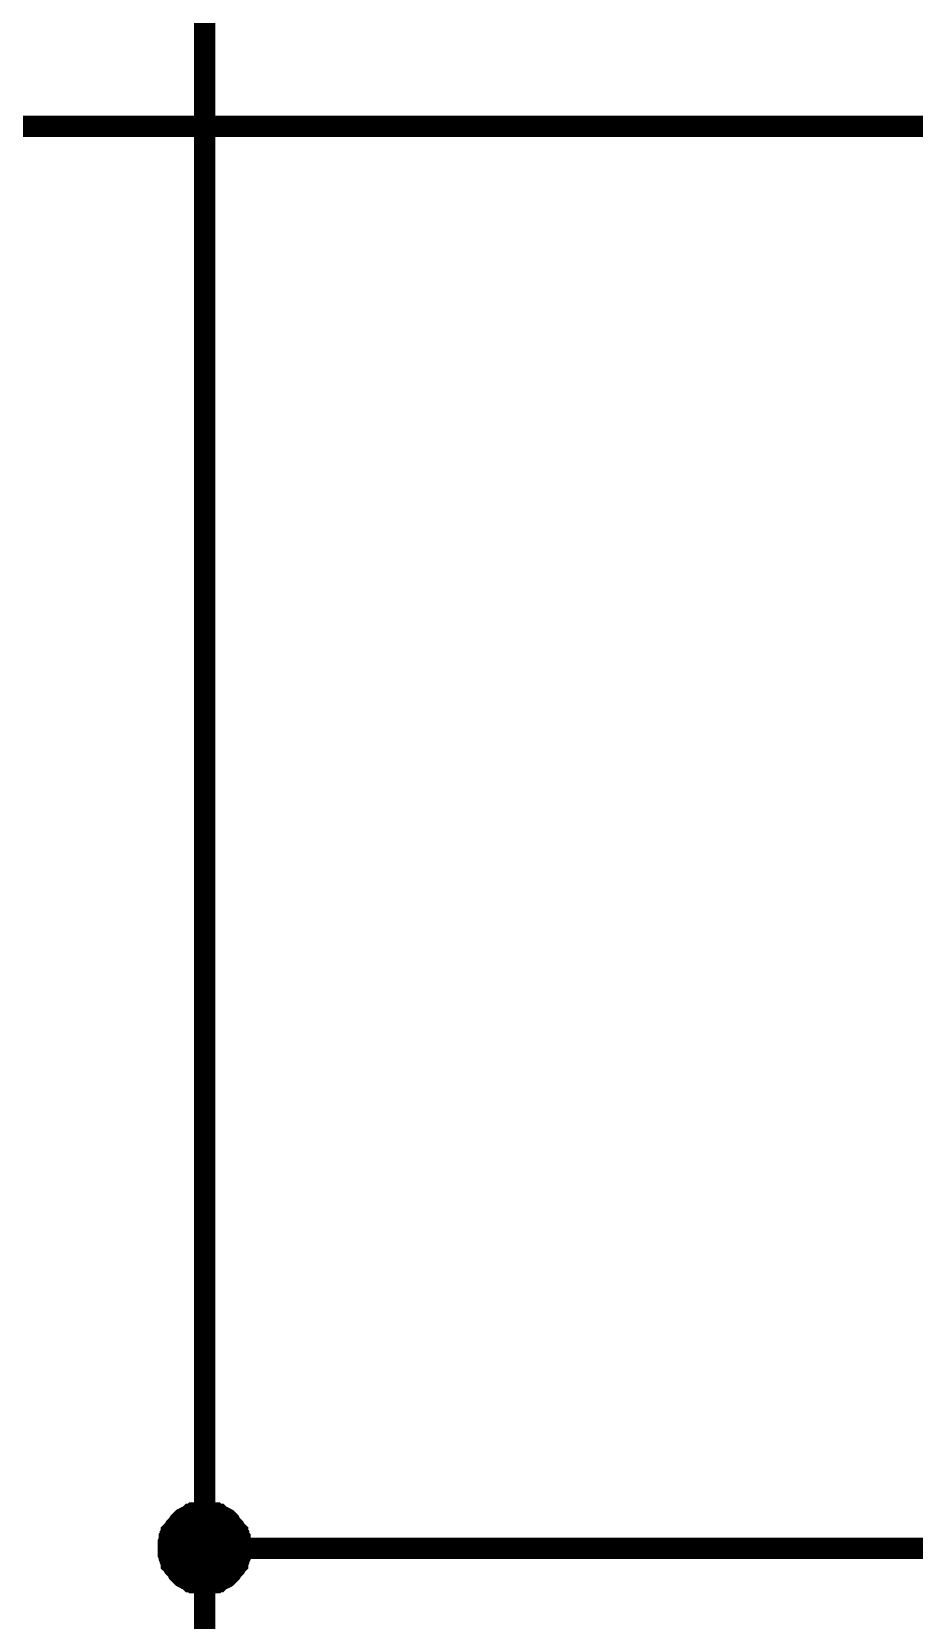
# Paper-space layout 'Layout1' of a CAD drawing. Extents: x -1 to 840, y -1 to 593.
# Drawn here: x 170.93 to 183.35, y 107.48 to 129.83 of the extents above; entities that cross this region are included whole.
import ezdxf

# ---------------------------------------------------------------- set-up
doc = ezdxf.new("R2010")
doc.units = 0
doc.header["$MEASUREMENT"] = 0
doc.layers.add('Sheet', color=255, linetype='CONTINUOUS')

psp = doc.layouts.get("Layout1")

# ---------------------------------------------------------------- linework, layer by layer
at = {"layer": 'Sheet', "color": 7}
for points, const_width in [([(178.365, 146.002), (173.365, 146.002), (173.365, 135.999), (173.365, 108.489), (173.365, 106.004)], 0.3), ([(153.365, 141), (160.865, 141), (160.865, 128.496), (190.85, 128.496), (190.85, 125.995)], 0.3), ([(173.365, 108.489), (190.85, 108.489), (190.85, 110.99)], 0.3), ([(172.853, 108.489), (172.853, 108.52), (172.853, 108.551), (172.853, 108.567), (172.868, 108.598), (172.868, 108.629), (172.884, 108.644), (172.884, 108.675), (172.899, 108.691), (172.899, 108.722), (172.915, 108.737), (172.93, 108.753), (172.946, 108.784), (172.961, 108.8), (172.977, 108.815), (172.992, 108.831), (173.008, 108.862), (173.023, 108.877), (173.039, 108.893), (173.054, 108.908), (173.086, 108.924), (173.101, 108.924), (173.117, 108.939), (173.148, 108.955), (173.163, 108.97), (173.194, 108.97), (173.21, 108.986), (173.241, 108.986), (173.256, 108.986), (173.287, 109.001), (173.318, 109.001), (173.334, 109.001), (173.365, 109.001)], 0.3), ([(172.853, 108.489), (172.853, 108.52), (172.853, 108.551), (172.853, 108.567), (172.868, 108.598), (172.868, 108.629), (172.884, 108.644), (172.884, 108.675), (172.899, 108.691), (172.899, 108.722), (172.915, 108.737), (172.93, 108.753), (172.946, 108.784), (172.961, 108.8), (172.977, 108.815), (172.992, 108.831), (173.008, 108.862), (173.023, 108.877), (173.039, 108.893), (173.054, 108.908), (173.086, 108.924), (173.101, 108.924), (173.117, 108.939), (173.148, 108.955), (173.163, 108.97), (173.194, 108.97), (173.21, 108.986), (173.241, 108.986), (173.256, 108.986), (173.287, 109.001), (173.318, 109.001), (173.334, 109.001), (173.365, 109.001)], 0.3), ([(172.853, 108.489), (172.853, 108.52), (172.853, 108.551), (172.853, 108.567), (172.868, 108.598), (172.868, 108.629), (172.884, 108.644), (172.884, 108.675), (172.899, 108.691), (172.899, 108.722), (172.915, 108.737), (172.93, 108.753), (172.946, 108.784), (172.961, 108.8), (172.977, 108.815), (172.992, 108.831), (173.008, 108.862), (173.023, 108.877), (173.039, 108.893), (173.054, 108.908), (173.086, 108.924), (173.101, 108.924), (173.117, 108.939), (173.148, 108.955), (173.163, 108.97), (173.194, 108.97), (173.21, 108.986), (173.241, 108.986), (173.256, 108.986), (173.287, 109.001), (173.318, 109.001), (173.334, 109.001), (173.365, 109.001)], 0.3), ([(172.853, 108.489), (172.853, 108.52), (172.853, 108.551), (172.853, 108.567), (172.868, 108.598), (172.868, 108.629), (172.884, 108.644), (172.884, 108.675), (172.899, 108.691), (172.899, 108.722), (172.915, 108.737), (172.93, 108.753), (172.946, 108.784), (172.961, 108.8), (172.977, 108.815), (172.992, 108.831), (173.008, 108.862), (173.023, 108.877), (173.039, 108.893), (173.054, 108.908), (173.086, 108.924), (173.101, 108.924), (173.117, 108.939), (173.148, 108.955), (173.163, 108.97), (173.194, 108.97), (173.21, 108.986), (173.241, 108.986), (173.256, 108.986), (173.287, 109.001), (173.318, 109.001), (173.334, 109.001), (173.365, 109.001)], 0.3), ([(173.365, 109.001), (173.365, 109.001)], 0.3), ([(173.365, 109.001), (173.396, 109.001), (173.412, 109.001), (173.443, 109.001), (173.474, 108.986), (173.489, 108.986), (173.52, 108.986), (173.536, 108.97), (173.567, 108.97), (173.582, 108.955), (173.613, 108.939), (173.629, 108.924), (173.645, 108.924), (173.676, 108.908), (173.691, 108.893), (173.707, 108.877), (173.722, 108.862), (173.738, 108.831), (173.753, 108.815), (173.769, 108.8), (173.784, 108.784), (173.8, 108.753), (173.815, 108.737), (173.831, 108.722), (173.831, 108.691), (173.846, 108.675), (173.846, 108.644), (173.862, 108.629), (173.862, 108.598), (173.877, 108.567), (173.877, 108.551), (173.877, 108.52), (173.877, 108.489)], 0.3), ([(173.365, 109.001), (173.365, 109.001)], 0.3), ([(173.365, 109.001), (173.396, 109.001), (173.412, 109.001), (173.443, 109.001), (173.474, 108.986), (173.489, 108.986), (173.52, 108.986), (173.536, 108.97), (173.567, 108.97), (173.582, 108.955), (173.613, 108.939), (173.629, 108.924), (173.645, 108.924), (173.676, 108.908), (173.691, 108.893), (173.707, 108.877), (173.722, 108.862), (173.738, 108.831), (173.753, 108.815), (173.769, 108.8), (173.784, 108.784), (173.8, 108.753), (173.815, 108.737), (173.831, 108.722), (173.831, 108.691), (173.846, 108.675), (173.846, 108.644), (173.862, 108.629), (173.862, 108.598), (173.877, 108.567), (173.877, 108.551), (173.877, 108.52), (173.877, 108.489)], 0.3), ([(173.365, 109.001), (173.365, 109.001)], 0.3), ([(173.365, 109.001), (173.396, 109.001), (173.412, 109.001), (173.443, 109.001), (173.474, 108.986), (173.489, 108.986), (173.52, 108.986), (173.536, 108.97), (173.567, 108.97), (173.582, 108.955), (173.613, 108.939), (173.629, 108.924), (173.645, 108.924), (173.676, 108.908), (173.691, 108.893), (173.707, 108.877), (173.722, 108.862), (173.738, 108.831), (173.753, 108.815), (173.769, 108.8), (173.784, 108.784), (173.8, 108.753), (173.815, 108.737), (173.831, 108.722), (173.831, 108.691), (173.846, 108.675), (173.846, 108.644), (173.862, 108.629), (173.862, 108.598), (173.877, 108.567), (173.877, 108.551), (173.877, 108.52), (173.877, 108.489)], 0.3), ([(173.365, 109.001), (173.365, 109.001)], 0.3), ([(173.365, 109.001), (173.396, 109.001), (173.412, 109.001), (173.443, 109.001), (173.474, 108.986), (173.489, 108.986), (173.52, 108.986), (173.536, 108.97), (173.567, 108.97), (173.582, 108.955), (173.613, 108.939), (173.629, 108.924), (173.645, 108.924), (173.676, 108.908), (173.691, 108.893), (173.707, 108.877), (173.722, 108.862), (173.738, 108.831), (173.753, 108.815), (173.769, 108.8), (173.784, 108.784), (173.8, 108.753), (173.815, 108.737), (173.831, 108.722), (173.831, 108.691), (173.846, 108.675), (173.846, 108.644), (173.862, 108.629), (173.862, 108.598), (173.877, 108.567), (173.877, 108.551), (173.877, 108.52), (173.877, 108.489)], 0.3), ([(172.853, 108.489), (172.853, 108.52), (172.853, 108.551), (172.853, 108.567), (172.868, 108.598), (172.868, 108.629), (172.884, 108.644), (172.884, 108.675), (172.899, 108.691), (172.899, 108.722), (172.915, 108.737), (172.93, 108.753), (172.946, 108.784), (172.961, 108.8), (172.977, 108.815), (172.992, 108.831), (173.008, 108.862), (173.023, 108.877), (173.039, 108.893), (173.054, 108.908), (173.086, 108.924), (173.101, 108.924), (173.117, 108.939), (173.148, 108.955), (173.163, 108.97), (173.194, 108.97), (173.21, 108.986), (173.241, 108.986), (173.256, 108.986), (173.287, 109.001), (173.318, 109.001), (173.334, 109.001), (173.365, 109.001)], 0.0991), ([(172.853, 108.489), (172.853, 108.52), (172.853, 108.551), (172.853, 108.567), (172.868, 108.598), (172.868, 108.629), (172.884, 108.644), (172.884, 108.675), (172.899, 108.691), (172.899, 108.722), (172.915, 108.737), (172.93, 108.753), (172.946, 108.784), (172.961, 108.8), (172.977, 108.815), (172.992, 108.831), (173.008, 108.862), (173.023, 108.877), (173.039, 108.893), (173.054, 108.908), (173.086, 108.924), (173.101, 108.924), (173.117, 108.939), (173.148, 108.955), (173.163, 108.97), (173.194, 108.97), (173.21, 108.986), (173.241, 108.986), (173.256, 108.986), (173.287, 109.001), (173.318, 109.001), (173.334, 109.001), (173.365, 109.001)], 0.0991), ([(172.853, 108.489), (172.853, 108.52), (172.853, 108.551), (172.853, 108.567), (172.868, 108.598), (172.868, 108.629), (172.884, 108.644), (172.884, 108.675), (172.899, 108.691), (172.899, 108.722), (172.915, 108.737), (172.93, 108.753), (172.946, 108.784), (172.961, 108.8), (172.977, 108.815), (172.992, 108.831), (173.008, 108.862), (173.023, 108.877), (173.039, 108.893), (173.054, 108.908), (173.086, 108.924), (173.101, 108.924), (173.117, 108.939), (173.148, 108.955), (173.163, 108.97), (173.194, 108.97), (173.21, 108.986), (173.241, 108.986), (173.256, 108.986), (173.287, 109.001), (173.318, 109.001), (173.334, 109.001), (173.365, 109.001)], 0.0991), ([(172.853, 108.489), (172.853, 108.52), (172.853, 108.551), (172.853, 108.567), (172.868, 108.598), (172.868, 108.629), (172.884, 108.644), (172.884, 108.675), (172.899, 108.691), (172.899, 108.722), (172.915, 108.737), (172.93, 108.753), (172.946, 108.784), (172.961, 108.8), (172.977, 108.815), (172.992, 108.831), (173.008, 108.862), (173.023, 108.877), (173.039, 108.893), (173.054, 108.908), (173.086, 108.924), (173.101, 108.924), (173.117, 108.939), (173.148, 108.955), (173.163, 108.97), (173.194, 108.97), (173.21, 108.986), (173.241, 108.986), (173.256, 108.986), (173.287, 109.001), (173.318, 109.001), (173.334, 109.001), (173.365, 109.001)], 0.0991), ([(173.365, 109.001), (173.365, 109.001)], 0.0991), ([(173.365, 109.001), (173.396, 109.001), (173.412, 109.001), (173.443, 109.001), (173.474, 108.986), (173.489, 108.986), (173.52, 108.986), (173.536, 108.97), (173.567, 108.97), (173.582, 108.955), (173.613, 108.939), (173.629, 108.924), (173.645, 108.924), (173.676, 108.908), (173.691, 108.893), (173.707, 108.877), (173.722, 108.862), (173.738, 108.831), (173.753, 108.815), (173.769, 108.8), (173.784, 108.784), (173.8, 108.753), (173.815, 108.737), (173.831, 108.722), (173.831, 108.691), (173.846, 108.675), (173.846, 108.644), (173.862, 108.629), (173.862, 108.598), (173.877, 108.567), (173.877, 108.551), (173.877, 108.52), (173.877, 108.489)], 0.0991), ([(173.365, 109.001), (173.365, 109.001)], 0.0991), ([(173.365, 109.001), (173.396, 109.001), (173.412, 109.001), (173.443, 109.001), (173.474, 108.986), (173.489, 108.986), (173.52, 108.986), (173.536, 108.97), (173.567, 108.97), (173.582, 108.955), (173.613, 108.939), (173.629, 108.924), (173.645, 108.924), (173.676, 108.908), (173.691, 108.893), (173.707, 108.877), (173.722, 108.862), (173.738, 108.831), (173.753, 108.815), (173.769, 108.8), (173.784, 108.784), (173.8, 108.753), (173.815, 108.737), (173.831, 108.722), (173.831, 108.691), (173.846, 108.675), (173.846, 108.644), (173.862, 108.629), (173.862, 108.598), (173.877, 108.567), (173.877, 108.551), (173.877, 108.52), (173.877, 108.489)], 0.0991), ([(173.365, 109.001), (173.365, 109.001)], 0.0991), ([(173.365, 109.001), (173.396, 109.001), (173.412, 109.001), (173.443, 109.001), (173.474, 108.986), (173.489, 108.986), (173.52, 108.986), (173.536, 108.97), (173.567, 108.97), (173.582, 108.955), (173.613, 108.939), (173.629, 108.924), (173.645, 108.924), (173.676, 108.908), (173.691, 108.893), (173.707, 108.877), (173.722, 108.862), (173.738, 108.831), (173.753, 108.815), (173.769, 108.8), (173.784, 108.784), (173.8, 108.753), (173.815, 108.737), (173.831, 108.722), (173.831, 108.691), (173.846, 108.675), (173.846, 108.644), (173.862, 108.629), (173.862, 108.598), (173.877, 108.567), (173.877, 108.551), (173.877, 108.52), (173.877, 108.489)], 0.0991), ([(173.365, 109.001), (173.365, 109.001)], 0.0991), ([(173.365, 109.001), (173.396, 109.001), (173.412, 109.001), (173.443, 109.001), (173.474, 108.986), (173.489, 108.986), (173.52, 108.986), (173.536, 108.97), (173.567, 108.97), (173.582, 108.955), (173.613, 108.939), (173.629, 108.924), (173.645, 108.924), (173.676, 108.908), (173.691, 108.893), (173.707, 108.877), (173.722, 108.862), (173.738, 108.831), (173.753, 108.815), (173.769, 108.8), (173.784, 108.784), (173.8, 108.753), (173.815, 108.737), (173.831, 108.722), (173.831, 108.691), (173.846, 108.675), (173.846, 108.644), (173.862, 108.629), (173.862, 108.598), (173.877, 108.567), (173.877, 108.551), (173.877, 108.52), (173.877, 108.489)], 0.0991), ([(173.365, 107.992), (173.334, 107.992), (173.318, 107.992), (173.287, 107.992), (173.256, 108.007), (173.241, 108.007), (173.21, 108.007), (173.194, 108.023), (173.163, 108.023), (173.148, 108.038), (173.117, 108.054), (173.101, 108.069), (173.086, 108.069), (173.054, 108.085), (173.039, 108.101), (173.023, 108.116), (173.008, 108.132), (172.992, 108.147), (172.977, 108.178), (172.961, 108.194), (172.946, 108.209), (172.93, 108.225), (172.915, 108.256), (172.899, 108.271), (172.899, 108.287), (172.884, 108.318), (172.884, 108.334), (172.868, 108.365), (172.868, 108.38), (172.853, 108.411), (172.853, 108.442), (172.853, 108.458), (172.853, 108.489)], 0.3), ([(172.853, 108.489), (172.853, 108.489)], 0.3), ([(173.365, 107.992), (173.334, 107.992), (173.318, 107.992), (173.287, 107.992), (173.256, 108.007), (173.241, 108.007), (173.21, 108.007), (173.194, 108.023), (173.163, 108.023), (173.148, 108.038), (173.117, 108.054), (173.101, 108.069), (173.086, 108.069), (173.054, 108.085), (173.039, 108.101), (173.023, 108.116), (173.008, 108.132), (172.992, 108.147), (172.977, 108.178), (172.961, 108.194), (172.946, 108.209), (172.93, 108.225), (172.915, 108.256), (172.899, 108.271), (172.899, 108.287), (172.884, 108.318), (172.884, 108.334), (172.868, 108.365), (172.868, 108.38), (172.853, 108.411), (172.853, 108.442), (172.853, 108.458), (172.853, 108.489)], 0.3), ([(172.853, 108.489), (172.853, 108.489)], 0.3), ([(173.365, 107.992), (173.334, 107.992), (173.318, 107.992), (173.287, 107.992), (173.256, 108.007), (173.241, 108.007), (173.21, 108.007), (173.194, 108.023), (173.163, 108.023), (173.148, 108.038), (173.117, 108.054), (173.101, 108.069), (173.086, 108.069), (173.054, 108.085), (173.039, 108.101), (173.023, 108.116), (173.008, 108.132), (172.992, 108.147), (172.977, 108.178), (172.961, 108.194), (172.946, 108.209), (172.93, 108.225), (172.915, 108.256), (172.899, 108.271), (172.899, 108.287), (172.884, 108.318), (172.884, 108.334), (172.868, 108.365), (172.868, 108.38), (172.853, 108.411), (172.853, 108.442), (172.853, 108.458), (172.853, 108.489)], 0.3), ([(172.853, 108.489), (172.853, 108.489)], 0.3), ([(173.365, 107.992), (173.334, 107.992), (173.318, 107.992), (173.287, 107.992), (173.256, 108.007), (173.241, 108.007), (173.21, 108.007), (173.194, 108.023), (173.163, 108.023), (173.148, 108.038), (173.117, 108.054), (173.101, 108.069), (173.086, 108.069), (173.054, 108.085), (173.039, 108.101), (173.023, 108.116), (173.008, 108.132), (172.992, 108.147), (172.977, 108.178), (172.961, 108.194), (172.946, 108.209), (172.93, 108.225), (172.915, 108.256), (172.899, 108.271), (172.899, 108.287), (172.884, 108.318), (172.884, 108.334), (172.868, 108.365), (172.868, 108.38), (172.853, 108.411), (172.853, 108.442), (172.853, 108.458), (172.853, 108.489)], 0.3), ([(172.853, 108.489), (172.853, 108.489)], 0.3), ([(173.877, 108.489), (173.877, 108.458), (173.877, 108.442), (173.877, 108.411), (173.862, 108.38), (173.862, 108.365), (173.846, 108.334), (173.846, 108.318), (173.831, 108.287), (173.831, 108.271), (173.815, 108.256), (173.8, 108.225), (173.784, 108.209), (173.769, 108.194), (173.753, 108.178), (173.738, 108.147), (173.722, 108.132), (173.707, 108.116), (173.691, 108.101), (173.676, 108.085), (173.645, 108.069), (173.629, 108.069), (173.613, 108.054), (173.582, 108.038), (173.567, 108.023), (173.536, 108.023), (173.52, 108.007), (173.489, 108.007), (173.474, 108.007), (173.443, 107.992), (173.412, 107.992), (173.396, 107.992), (173.365, 107.992)], 0.3), ([(173.877, 108.489), (173.877, 108.458), (173.877, 108.442), (173.877, 108.411), (173.862, 108.38), (173.862, 108.365), (173.846, 108.334), (173.846, 108.318), (173.831, 108.287), (173.831, 108.271), (173.815, 108.256), (173.8, 108.225), (173.784, 108.209), (173.769, 108.194), (173.753, 108.178), (173.738, 108.147), (173.722, 108.132), (173.707, 108.116), (173.691, 108.101), (173.676, 108.085), (173.645, 108.069), (173.629, 108.069), (173.613, 108.054), (173.582, 108.038), (173.567, 108.023), (173.536, 108.023), (173.52, 108.007), (173.489, 108.007), (173.474, 108.007), (173.443, 107.992), (173.412, 107.992), (173.396, 107.992), (173.365, 107.992)], 0.3), ([(173.877, 108.489), (173.877, 108.458), (173.877, 108.442), (173.877, 108.411), (173.862, 108.38), (173.862, 108.365), (173.846, 108.334), (173.846, 108.318), (173.831, 108.287), (173.831, 108.271), (173.815, 108.256), (173.8, 108.225), (173.784, 108.209), (173.769, 108.194), (173.753, 108.178), (173.738, 108.147), (173.722, 108.132), (173.707, 108.116), (173.691, 108.101), (173.676, 108.085), (173.645, 108.069), (173.629, 108.069), (173.613, 108.054), (173.582, 108.038), (173.567, 108.023), (173.536, 108.023), (173.52, 108.007), (173.489, 108.007), (173.474, 108.007), (173.443, 107.992), (173.412, 107.992), (173.396, 107.992), (173.365, 107.992)], 0.3), ([(173.877, 108.489), (173.877, 108.458), (173.877, 108.442), (173.877, 108.411), (173.862, 108.38), (173.862, 108.365), (173.846, 108.334), (173.846, 108.318), (173.831, 108.287), (173.831, 108.271), (173.815, 108.256), (173.8, 108.225), (173.784, 108.209), (173.769, 108.194), (173.753, 108.178), (173.738, 108.147), (173.722, 108.132), (173.707, 108.116), (173.691, 108.101), (173.676, 108.085), (173.645, 108.069), (173.629, 108.069), (173.613, 108.054), (173.582, 108.038), (173.567, 108.023), (173.536, 108.023), (173.52, 108.007), (173.489, 108.007), (173.474, 108.007), (173.443, 107.992), (173.412, 107.992), (173.396, 107.992), (173.365, 107.992)], 0.3), ([(173.877, 108.489), (173.877, 108.489), (173.877, 108.489), (173.877, 108.489), (173.877, 108.489), (173.877, 108.489), (173.877, 108.489), (173.877, 108.489), (173.877, 108.489), (173.877, 108.489), (173.877, 108.489), (173.877, 108.489), (173.877, 108.489), (173.877, 108.489), (173.877, 108.489), (173.877, 108.489), (173.877, 108.489), (173.877, 108.489), (173.877, 108.489), (173.877, 108.489), (173.877, 108.489), (173.877, 108.489), (173.877, 108.489), (173.877, 108.489), (173.877, 108.489), (173.877, 108.489), (173.877, 108.489), (173.877, 108.489), (173.877, 108.489), (173.877, 108.489), (173.877, 108.489), (173.877, 108.489), (173.877, 108.489)], 0.3), ([(173.877, 108.489), (173.877, 108.489)], 0.3), ([(173.877, 108.489), (173.877, 108.489), (173.877, 108.489), (173.877, 108.489), (173.877, 108.489), (173.877, 108.489), (173.877, 108.489), (173.877, 108.489), (173.877, 108.489), (173.877, 108.489), (173.877, 108.489), (173.877, 108.489), (173.877, 108.489), (173.877, 108.489), (173.877, 108.489), (173.877, 108.489), (173.877, 108.489), (173.877, 108.489), (173.877, 108.489), (173.877, 108.489), (173.877, 108.489), (173.877, 108.489), (173.877, 108.489), (173.877, 108.489), (173.877, 108.489), (173.877, 108.489), (173.877, 108.489), (173.877, 108.489), (173.877, 108.489), (173.877, 108.489), (173.877, 108.489), (173.877, 108.489), (173.877, 108.489)], 0.3), ([(173.877, 108.489), (173.877, 108.489)], 0.3), ([(173.877, 108.489), (173.877, 108.489), (173.877, 108.489), (173.877, 108.489), (173.877, 108.489), (173.877, 108.489), (173.877, 108.489), (173.877, 108.489), (173.877, 108.489), (173.877, 108.489), (173.877, 108.489), (173.877, 108.489), (173.877, 108.489), (173.877, 108.489), (173.877, 108.489), (173.877, 108.489), (173.877, 108.489), (173.877, 108.489), (173.877, 108.489), (173.877, 108.489), (173.877, 108.489), (173.877, 108.489), (173.877, 108.489), (173.877, 108.489), (173.877, 108.489), (173.877, 108.489), (173.877, 108.489), (173.877, 108.489), (173.877, 108.489), (173.877, 108.489), (173.877, 108.489), (173.877, 108.489), (173.877, 108.489)], 0.3), ([(173.877, 108.489), (173.877, 108.489)], 0.3), ([(173.877, 108.489), (173.877, 108.489), (173.877, 108.489), (173.877, 108.489), (173.877, 108.489), (173.877, 108.489), (173.877, 108.489), (173.877, 108.489), (173.877, 108.489), (173.877, 108.489), (173.877, 108.489), (173.877, 108.489), (173.877, 108.489), (173.877, 108.489), (173.877, 108.489), (173.877, 108.489), (173.877, 108.489), (173.877, 108.489), (173.877, 108.489), (173.877, 108.489), (173.877, 108.489), (173.877, 108.489), (173.877, 108.489), (173.877, 108.489), (173.877, 108.489), (173.877, 108.489), (173.877, 108.489), (173.877, 108.489), (173.877, 108.489), (173.877, 108.489), (173.877, 108.489), (173.877, 108.489), (173.877, 108.489)], 0.3), ([(173.877, 108.489), (173.877, 108.489)], 0.3), ([(173.365, 107.992), (173.334, 107.992), (173.318, 107.992), (173.287, 107.992), (173.256, 108.007), (173.241, 108.007), (173.21, 108.007), (173.194, 108.023), (173.163, 108.023), (173.148, 108.038), (173.117, 108.054), (173.101, 108.069), (173.086, 108.069), (173.054, 108.085), (173.039, 108.101), (173.023, 108.116), (173.008, 108.132), (172.992, 108.147), (172.977, 108.178), (172.961, 108.194), (172.946, 108.209), (172.93, 108.225), (172.915, 108.256), (172.899, 108.271), (172.899, 108.287), (172.884, 108.318), (172.884, 108.334), (172.868, 108.365), (172.868, 108.38), (172.853, 108.411), (172.853, 108.442), (172.853, 108.458), (172.853, 108.489)], 0.0991), ([(172.853, 108.489), (172.853, 108.489)], 0.0991), ([(173.365, 107.992), (173.334, 107.992), (173.318, 107.992), (173.287, 107.992), (173.256, 108.007), (173.241, 108.007), (173.21, 108.007), (173.194, 108.023), (173.163, 108.023), (173.148, 108.038), (173.117, 108.054), (173.101, 108.069), (173.086, 108.069), (173.054, 108.085), (173.039, 108.101), (173.023, 108.116), (173.008, 108.132), (172.992, 108.147), (172.977, 108.178), (172.961, 108.194), (172.946, 108.209), (172.93, 108.225), (172.915, 108.256), (172.899, 108.271), (172.899, 108.287), (172.884, 108.318), (172.884, 108.334), (172.868, 108.365), (172.868, 108.38), (172.853, 108.411), (172.853, 108.442), (172.853, 108.458), (172.853, 108.489)], 0.0991), ([(172.853, 108.489), (172.853, 108.489)], 0.0991), ([(173.365, 107.992), (173.334, 107.992), (173.318, 107.992), (173.287, 107.992), (173.256, 108.007), (173.241, 108.007), (173.21, 108.007), (173.194, 108.023), (173.163, 108.023), (173.148, 108.038), (173.117, 108.054), (173.101, 108.069), (173.086, 108.069), (173.054, 108.085), (173.039, 108.101), (173.023, 108.116), (173.008, 108.132), (172.992, 108.147), (172.977, 108.178), (172.961, 108.194), (172.946, 108.209), (172.93, 108.225), (172.915, 108.256), (172.899, 108.271), (172.899, 108.287), (172.884, 108.318), (172.884, 108.334), (172.868, 108.365), (172.868, 108.38), (172.853, 108.411), (172.853, 108.442), (172.853, 108.458), (172.853, 108.489)], 0.0991), ([(172.853, 108.489), (172.853, 108.489)], 0.0991), ([(173.365, 107.992), (173.334, 107.992), (173.318, 107.992), (173.287, 107.992), (173.256, 108.007), (173.241, 108.007), (173.21, 108.007), (173.194, 108.023), (173.163, 108.023), (173.148, 108.038), (173.117, 108.054), (173.101, 108.069), (173.086, 108.069), (173.054, 108.085), (173.039, 108.101), (173.023, 108.116), (173.008, 108.132), (172.992, 108.147), (172.977, 108.178), (172.961, 108.194), (172.946, 108.209), (172.93, 108.225), (172.915, 108.256), (172.899, 108.271), (172.899, 108.287), (172.884, 108.318), (172.884, 108.334), (172.868, 108.365), (172.868, 108.38), (172.853, 108.411), (172.853, 108.442), (172.853, 108.458), (172.853, 108.489)], 0.0991), ([(172.853, 108.489), (172.853, 108.489)], 0.0991), ([(173.877, 108.489), (173.877, 108.458), (173.877, 108.442), (173.877, 108.411), (173.862, 108.38), (173.862, 108.365), (173.846, 108.334), (173.846, 108.318), (173.831, 108.287), (173.831, 108.271), (173.815, 108.256), (173.8, 108.225), (173.784, 108.209), (173.769, 108.194), (173.753, 108.178), (173.738, 108.147), (173.722, 108.132), (173.707, 108.116), (173.691, 108.101), (173.676, 108.085), (173.645, 108.069), (173.629, 108.069), (173.613, 108.054), (173.582, 108.038), (173.567, 108.023), (173.536, 108.023), (173.52, 108.007), (173.489, 108.007), (173.474, 108.007), (173.443, 107.992), (173.412, 107.992), (173.396, 107.992), (173.365, 107.992)], 0.0991), ([(173.877, 108.489), (173.877, 108.458), (173.877, 108.442), (173.877, 108.411), (173.862, 108.38), (173.862, 108.365), (173.846, 108.334), (173.846, 108.318), (173.831, 108.287), (173.831, 108.271), (173.815, 108.256), (173.8, 108.225), (173.784, 108.209), (173.769, 108.194), (173.753, 108.178), (173.738, 108.147), (173.722, 108.132), (173.707, 108.116), (173.691, 108.101), (173.676, 108.085), (173.645, 108.069), (173.629, 108.069), (173.613, 108.054), (173.582, 108.038), (173.567, 108.023), (173.536, 108.023), (173.52, 108.007), (173.489, 108.007), (173.474, 108.007), (173.443, 107.992), (173.412, 107.992), (173.396, 107.992), (173.365, 107.992)], 0.0991), ([(173.877, 108.489), (173.877, 108.458), (173.877, 108.442), (173.877, 108.411), (173.862, 108.38), (173.862, 108.365), (173.846, 108.334), (173.846, 108.318), (173.831, 108.287), (173.831, 108.271), (173.815, 108.256), (173.8, 108.225), (173.784, 108.209), (173.769, 108.194), (173.753, 108.178), (173.738, 108.147), (173.722, 108.132), (173.707, 108.116), (173.691, 108.101), (173.676, 108.085), (173.645, 108.069), (173.629, 108.069), (173.613, 108.054), (173.582, 108.038), (173.567, 108.023), (173.536, 108.023), (173.52, 108.007), (173.489, 108.007), (173.474, 108.007), (173.443, 107.992), (173.412, 107.992), (173.396, 107.992), (173.365, 107.992)], 0.0991), ([(173.877, 108.489), (173.877, 108.458), (173.877, 108.442), (173.877, 108.411), (173.862, 108.38), (173.862, 108.365), (173.846, 108.334), (173.846, 108.318), (173.831, 108.287), (173.831, 108.271), (173.815, 108.256), (173.8, 108.225), (173.784, 108.209), (173.769, 108.194), (173.753, 108.178), (173.738, 108.147), (173.722, 108.132), (173.707, 108.116), (173.691, 108.101), (173.676, 108.085), (173.645, 108.069), (173.629, 108.069), (173.613, 108.054), (173.582, 108.038), (173.567, 108.023), (173.536, 108.023), (173.52, 108.007), (173.489, 108.007), (173.474, 108.007), (173.443, 107.992), (173.412, 107.992), (173.396, 107.992), (173.365, 107.992)], 0.0991), ([(173.877, 108.489), (173.877, 108.489), (173.877, 108.489), (173.877, 108.489), (173.877, 108.489), (173.877, 108.489), (173.877, 108.489), (173.877, 108.489), (173.877, 108.489), (173.877, 108.489), (173.877, 108.489), (173.877, 108.489), (173.877, 108.489), (173.877, 108.489), (173.877, 108.489), (173.877, 108.489), (173.877, 108.489), (173.877, 108.489), (173.877, 108.489), (173.877, 108.489), (173.877, 108.489), (173.877, 108.489), (173.877, 108.489), (173.877, 108.489), (173.877, 108.489), (173.877, 108.489), (173.877, 108.489), (173.877, 108.489), (173.877, 108.489), (173.877, 108.489), (173.877, 108.489), (173.877, 108.489), (173.877, 108.489)], 0.0991), ([(173.877, 108.489), (173.877, 108.489)], 0.0991), ([(173.877, 108.489), (173.877, 108.489), (173.877, 108.489), (173.877, 108.489), (173.877, 108.489), (173.877, 108.489), (173.877, 108.489), (173.877, 108.489), (173.877, 108.489), (173.877, 108.489), (173.877, 108.489), (173.877, 108.489), (173.877, 108.489), (173.877, 108.489), (173.877, 108.489), (173.877, 108.489), (173.877, 108.489), (173.877, 108.489), (173.877, 108.489), (173.877, 108.489), (173.877, 108.489), (173.877, 108.489), (173.877, 108.489), (173.877, 108.489), (173.877, 108.489), (173.877, 108.489), (173.877, 108.489), (173.877, 108.489), (173.877, 108.489), (173.877, 108.489), (173.877, 108.489), (173.877, 108.489), (173.877, 108.489)], 0.0991), ([(173.877, 108.489), (173.877, 108.489)], 0.0991), ([(173.877, 108.489), (173.877, 108.489), (173.877, 108.489), (173.877, 108.489), (173.877, 108.489), (173.877, 108.489), (173.877, 108.489), (173.877, 108.489), (173.877, 108.489), (173.877, 108.489), (173.877, 108.489), (173.877, 108.489), (173.877, 108.489), (173.877, 108.489), (173.877, 108.489), (173.877, 108.489), (173.877, 108.489), (173.877, 108.489), (173.877, 108.489), (173.877, 108.489), (173.877, 108.489), (173.877, 108.489), (173.877, 108.489), (173.877, 108.489), (173.877, 108.489), (173.877, 108.489), (173.877, 108.489), (173.877, 108.489), (173.877, 108.489), (173.877, 108.489), (173.877, 108.489), (173.877, 108.489), (173.877, 108.489)], 0.0991), ([(173.877, 108.489), (173.877, 108.489)], 0.0991), ([(173.877, 108.489), (173.877, 108.489), (173.877, 108.489), (173.877, 108.489), (173.877, 108.489), (173.877, 108.489), (173.877, 108.489), (173.877, 108.489), (173.877, 108.489), (173.877, 108.489), (173.877, 108.489), (173.877, 108.489), (173.877, 108.489), (173.877, 108.489), (173.877, 108.489), (173.877, 108.489), (173.877, 108.489), (173.877, 108.489), (173.877, 108.489), (173.877, 108.489), (173.877, 108.489), (173.877, 108.489), (173.877, 108.489), (173.877, 108.489), (173.877, 108.489), (173.877, 108.489), (173.877, 108.489), (173.877, 108.489), (173.877, 108.489), (173.877, 108.489), (173.877, 108.489), (173.877, 108.489), (173.877, 108.489)], 0.0991), ([(173.877, 108.489), (173.877, 108.489)], 0.0991)]:
    psp.add_lwpolyline(points, dxfattribs=dict(at, const_width=const_width))
at = {"layer": 'Sheet', "color": 7, "const_width": 0.508}
psp.add_lwpolyline([(173.017, 108.503, 1), (173.525, 108.503, 1)], format="xyb", close=True, dxfattribs=at)

doc.saveas('drawing.dxf')
